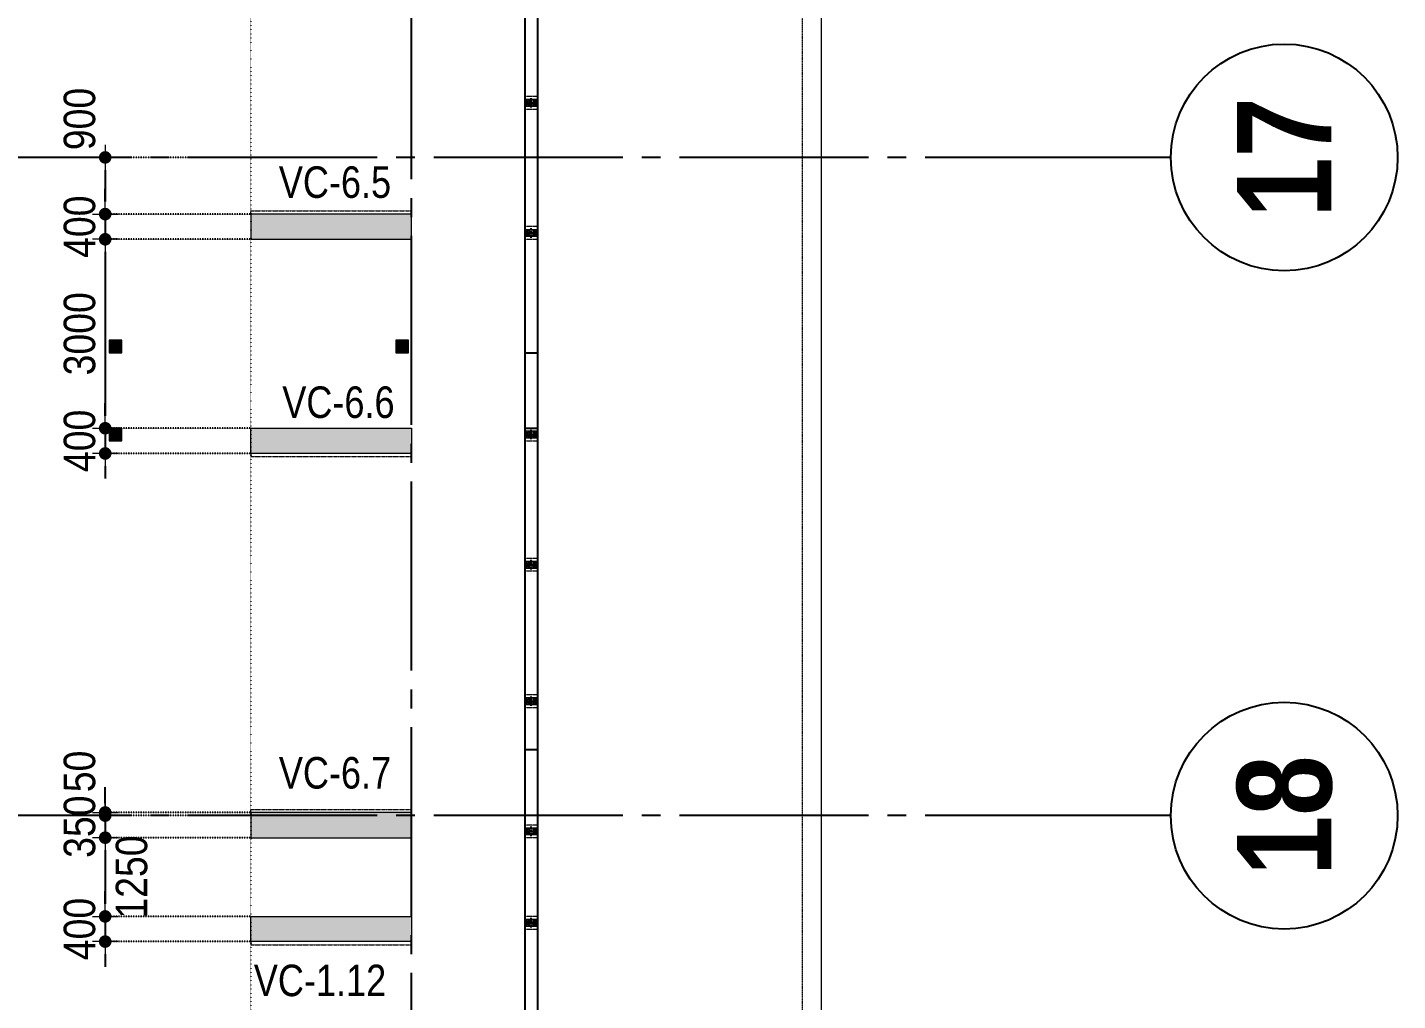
# Model space of a CAD drawing. Header units: millimetres. Extents: x -3973692 to -2843767, y 592734 to 838475.
# Drawn here: x -3455044 to -3433292, y 619295 to 634745 of the extents above; entities that cross this region are included whole.
import ezdxf
from ezdxf.enums import TextEntityAlignment as Align

# ---------------------------------------------------------------- set-up
doc = ezdxf.new("R2010")
doc.units = ezdxf.units.MM
doc.header["$MEASUREMENT"] = 0
doc.header["$PDMODE"] = 3
doc.header["$PDSIZE"] = -20
for name, pattern in [('CHG_XX_Cot_Tang 1$0$CENTER', [20.2, 12.7, -2.5, 2.5, -2.5]), ('CHG_XX_Cot_Tang 1$0$CENTER2', [28.575, 19.05, -3.175, 3.175, -3.175]), ('CHG_XX_Cot_Tang 1$0$HIDDEN', [0.375, 0.25, -0.125]), ('CHG_XX_Cot_Tang 1$0$MB_Luoi truc$0$HTT Hidden 21', [3, 2, -1]), ('CHG_XX_Luoi truc$0$MB_Luoi truc$0$Center101', [13, 10, -1, 1, -1]), ('DIVIDE2', [15.875, 6.35, -3.175, 0, -3.175, 0, -3.175]), ('DOT2', [0.125, 0, -0.125]), ('HIDDEN5', [2.8375, 1.25, -1.5875])]:
    doc.linetypes.add(name, pattern=pattern)
doc.layers.get('0').update_dxf_attribs({"lineweight": 9})
doc.layers.get('Defpoints').update_dxf_attribs({"color": 10, "lineweight": 0})
for name, color, linetype, lineweight in [("'S_General_Dim_1", 1, 'Continuous', 18), ("'S_General_Divide_3 Intermediate", 3, 'DIVIDE2', 40), ("CHG_XX_Cot_Tang 1$0$'S_Steel_Cont_2 Normal", 2, 'Continuous', 25), ("CHG_XX_Cot_Tang 1$0$'S_Steel_Cont_2 Normal_Plate", 150, 'Continuous', 15), ('CHG_XX_Cot_Tang 1$0$Cot thep', 51, 'Continuous', 15), ('CHG_XX_Cot_Tang 1$0$Net thay Tuong', 3, 'Continuous', 20), ('CHG_XX_Cot_Tang 1$0$NS-Pier', 150, 'Continuous', 9), ('CHG_XX_Cot_Tang 1$0$NS-Pier @ 1', 150, 'Continuous', 9), ('CHG_XX_Cot_Tang 1$0$NS-Pier @ 100', 150, 'Continuous', 9), ('CHG_XX_Cot_Tang 1$0$NS-Pier @ 150 VP1', 150, 'Continuous', 9), ('CHG_XX_Cot_Tang 1$0$NS-Pier @ 150 VP2', 150, 'Continuous', 9), ('CHG_XX_Cot_Tang 1$0$NS-Pier @ 150 VP3', 150, 'Continuous', 9), ('CHG_XX_Cot_Tang 1$0$NS-Pier @ 150 VP4', 150, 'Continuous', 9), ('CHG_XX_Cot_Tang 1$0$NS-Pier @ 150 VP5', 150, 'Continuous', 9), ('CHG_XX_Cot_Tang 1$0$NS-Pier @ 150 VP6', 150, 'Continuous', 9), ('CHG_XX_Cot_Tang 1$0$NS-Pier @ 150 VP7', 150, 'Continuous', 9), ('CHG_XX_Cot_Tang 1$0$NS-Pier @ 150 VP8', 150, 'Continuous', 9), ('CHG_XX_Cot_Tang 1$0$NS-Pier @ 150 VP9', 150, 'Continuous', 9), ('CHG_XX_Cot_Tang 1$0$NS-Pier @ 150 VPModel', 150, 'Continuous', 9), ('CHG_XX_Cot_Tang 1$0$NS-Pier @ 200 VP11', 150, 'Continuous', 9), ('CHG_XX_Cot_Tang 1$0$NS-Pier @ 200 VP12', 150, 'Continuous', 9), ('CHG_XX_Cot_Tang 1$0$NS-Pier @ 200 VP13', 150, 'Continuous', 9), ('CHG_XX_Cot_Tang 1$0$NS-Pier @ 200 VP14', 150, 'Continuous', 9), ('CHG_XX_Cot_Tang 1$0$NS-Pier @ 200 VP15', 150, 'Continuous', 9), ('CHG_XX_Cot_Tang 1$0$NS-Pier @ 200 VP16', 150, 'Continuous', 9), ('CHG_XX_Cot_Tang 1$0$NS-Pier @ 200 VP17', 150, 'Continuous', 9), ('CHG_XX_Cot_Tang 1$0$NS-Pier @ 200 VP18', 150, 'Continuous', 9), ('CHG_XX_Cot_Tang 1$0$NS-Pier @ 200 VP19', 150, 'Continuous', 9), ('CHG_XX_Cot_Tang 1$0$NS-Pier @ 200 VP21', 150, 'Continuous', 9), ('CHG_XX_Cot_Tang 1$0$NS-Pier @ 200 VP22', 150, 'Continuous', 9), ('CHG_XX_Cot_Tang 1$0$NS-Pier @ 200 VP23', 150, 'Continuous', 9), ('CHG_XX_Cot_Tang 1$0$NS-Pier @ 200 VP24', 150, 'Continuous', 9), ('CHG_XX_Cot_Tang 1$0$NS-Pier @ 200 VP25', 150, 'Continuous', 9), ('CHG_XX_Cot_Tang 1$0$NS-Pier @ 200 VP26', 150, 'Continuous', 9), ('CHG_XX_Cot_Tang 1$0$NS-Pier @ 200 VP27', 150, 'Continuous', 9), ('CHG_XX_Cot_Tang 1$0$NS-Pier @ 200 VP28', 150, 'Continuous', 9), ('CHG_XX_Cot_Tang 1$0$NS-Pier @ 200 VP30', 150, 'Continuous', 9), ('CHG_XX_Cot_Tang 1$0$NS-Pier @ 200 VP31', 150, 'Continuous', 9), ('CHG_XX_Cot_Tang 1$0$NS-Pier @ 200 VP32', 150, 'Continuous', 9), ('CHG_XX_Cot_Tang 1$0$NS-Pier @ 200 VP33', 150, 'Continuous', 9), ('CHG_XX_Cot_Tang 1$0$NS-Pier @ 200 VP34', 150, 'Continuous', 9), ('CHG_XX_Cot_Tang 1$0$NS-Pier @ 200 VP35', 150, 'Continuous', 9), ('CHG_XX_Cot_Tang 1$0$NS-Pier @ 200 VP36', 150, 'Continuous', 9), ('CHG_XX_Cot_Tang 1$0$NS-Pier @ 200 VP37', 150, 'Continuous', 9), ('CHG_XX_Cot_Tang 1$0$NS-Pier @ 200 VPModel', 150, 'Continuous', 9), ('CHG_XX_Cot_Tang 1$0$NS-Pier @ 350 VP10', 150, 'Continuous', 9), ('CHG_XX_Cot_Tang 1$0$NS-Pier @ 350 VP20', 150, 'Continuous', 9), ('CHG_XX_Cot_Tang 1$0$NS-Pier @ 350 VP29', 150, 'Continuous', 9), ('CHG_XX_Cot_Tang 1$0$NS-Pier @ 350 VPModel', 150, 'Continuous', 9), ('CHG_XX_Cot_Tang 1$0$S_Concrete_Cont_2 Normal', 2, 'Continuous', 13), ('TEXT', 7, 'Continuous', 15)]:
    doc.layers.add(name, color=color, linetype=linetype, lineweight=lineweight)
for name, color, linetype in [("CHG_XX_Cot_Tang 1$0$'S_Concrete_Center_1", 8, 'CHG_XX_Cot_Tang 1$0$CENTER2'), ("CHG_XX_Cot_Tang 1$0$'S_Steel_ Bold", 8, 'Continuous'), ('CHG_XX_Cot_Tang 1$0$Vach VH3', 3, 'Continuous'), ('CHG_XX_Luoi truc$0$Grid', 34, 'Continuous'), ('CHG_XX_Luoi truc$0$Grid Line', 251, 'CHG_XX_Luoi truc$0$MB_Luoi truc$0$Center101'), ('dim', 1, 'Continuous')]:
    doc.layers.add(name, color=color, linetype=linetype)
doc.styles.add('arial', font='arial.ttf', dxfattribs={"width": 0.85})
doc.styles.add('CHG_XX_Luoi truc$0$MB_Luoi truc$0$Grid A-F$0$VNI-HelveCB', font='')
doc.styles.add('TTP-HelCon', font='')
doc.styles.get('CHG_XX_Luoi truc$0$MB_Luoi truc$0$Grid A-F$0$VNI-HelveCB').set_extended_font_data('VNI-Helve-Condense', bold=True)
doc.styles.get('TTP-HelCon').set_extended_font_data('VNI-Helve-Condense')
doc.dimstyles.new('200', dxfattribs={"dimscale": 200, "dimtxt": 2.5, "dimasz": 1, "dimexe": 0, "dimexo": 0, "dimgap": 0.75, "dimtad": 1, "dimdec": 0, "dimrnd": 10, "dimzin": 9, "dimdsep": 46, "dimtxsty": 'arial', "dimblk1": 'DIMDOT', "dimblk2": 'DIMDOT', "dimsah": 1, "dimcen": 2, "dimdle": 3, "dimclre": 8, "dimclrt": 2, "dimadec": 0, "dimazin": 0, "dimtfac": 1, "dimtdec": 0, "dimtix": 1, "dimtmove": 2, "dimatfit": 3, "dimldrblk": 'DIMPIJL', "dimfxl": 1, "dimtvp": 1.8, "dimtolj": 1, "dimtzin": 0, "dimarcsym": 0})

# ---------------------------------------------------------------- blocks, each defined once
blk = doc.blocks.new('*U3260')
at = {"layer": 'CHG_XX_Cot_Tang 1$0$NS-Pier @ 1'}
h = blk.add_hatch(color=256, dxfattribs=at)
h.dxf.hatch_style = 1
h.paths.add_polyline_path([(400, 0), (0, 0), (0, -2550), (400, -2550)])
at = {"layer": 'CHG_XX_Cot_Tang 1$0$NS-Pier @ 100'}
h = blk.add_hatch(color=256, dxfattribs=at)
h.dxf.hatch_style = 1
h.paths.add_polyline_path([(400, 0), (0, 0), (0, -2550), (400, -2550)])
at = {"layer": 'CHG_XX_Cot_Tang 1$0$NS-Pier @ 150 VP1'}
h = blk.add_hatch(color=256, dxfattribs=at)
h.dxf.hatch_style = 1
h.paths.add_polyline_path([(400, 0), (0, 0), (0, -2550), (400, -2550)])
at = {"layer": 'CHG_XX_Cot_Tang 1$0$NS-Pier @ 150 VP2'}
h = blk.add_hatch(color=256, dxfattribs=at)
h.dxf.hatch_style = 1
h.paths.add_polyline_path([(400, 0), (0, 0), (0, -2550), (400, -2550)])
at = {"layer": 'CHG_XX_Cot_Tang 1$0$NS-Pier @ 150 VP3'}
h = blk.add_hatch(color=256, dxfattribs=at)
h.dxf.hatch_style = 1
h.paths.add_polyline_path([(400, 0), (0, 0), (0, -2550), (400, -2550)])
at = {"layer": 'CHG_XX_Cot_Tang 1$0$NS-Pier @ 150 VP4'}
h = blk.add_hatch(color=256, dxfattribs=at)
h.dxf.hatch_style = 1
h.paths.add_polyline_path([(400, 0), (0, 0), (0, -2550), (400, -2550)])
at = {"layer": 'CHG_XX_Cot_Tang 1$0$NS-Pier @ 150 VP5'}
h = blk.add_hatch(color=256, dxfattribs=at)
h.dxf.hatch_style = 1
h.paths.add_polyline_path([(400, 0), (0, 0), (0, -2550), (400, -2550)])
at = {"layer": 'CHG_XX_Cot_Tang 1$0$NS-Pier @ 150 VP6'}
h = blk.add_hatch(color=256, dxfattribs=at)
h.dxf.hatch_style = 1
h.paths.add_polyline_path([(400, 0), (0, 0), (0, -2550), (400, -2550)])
at = {"layer": 'CHG_XX_Cot_Tang 1$0$NS-Pier @ 150 VP7'}
h = blk.add_hatch(color=256, dxfattribs=at)
h.dxf.hatch_style = 1
h.paths.add_polyline_path([(400, 0), (0, 0), (0, -2550), (400, -2550)])
at = {"layer": 'CHG_XX_Cot_Tang 1$0$NS-Pier @ 150 VP8'}
h = blk.add_hatch(color=256, dxfattribs=at)
h.dxf.hatch_style = 1
h.paths.add_polyline_path([(400, 0), (0, 0), (0, -2550), (400, -2550)])
at = {"layer": 'CHG_XX_Cot_Tang 1$0$NS-Pier @ 150 VP9'}
h = blk.add_hatch(color=256, dxfattribs=at)
h.dxf.hatch_style = 1
h.paths.add_polyline_path([(400, 0), (0, 0), (0, -2550), (400, -2550)])
at = {"layer": 'CHG_XX_Cot_Tang 1$0$NS-Pier @ 150 VPModel'}
h = blk.add_hatch(color=256, dxfattribs=at)
h.dxf.hatch_style = 1
h.paths.add_polyline_path([(400, 0), (0, 0), (0, -2550), (400, -2550)])
at = {"layer": 'CHG_XX_Cot_Tang 1$0$NS-Pier @ 200 VP11'}
h = blk.add_hatch(color=256, dxfattribs=at)
h.dxf.hatch_style = 1
h.paths.add_polyline_path([(400, 0), (0, 0), (0, -2550), (400, -2550)])
at = {"layer": 'CHG_XX_Cot_Tang 1$0$NS-Pier @ 200 VP12'}
h = blk.add_hatch(color=256, dxfattribs=at)
h.dxf.hatch_style = 1
h.paths.add_polyline_path([(400, 0), (0, 0), (0, -2550), (400, -2550)])
at = {"layer": 'CHG_XX_Cot_Tang 1$0$NS-Pier @ 200 VP13'}
h = blk.add_hatch(color=256, dxfattribs=at)
h.dxf.hatch_style = 1
h.paths.add_polyline_path([(400, 0), (0, 0), (0, -2550), (400, -2550)])
at = {"layer": 'CHG_XX_Cot_Tang 1$0$NS-Pier @ 200 VP14'}
h = blk.add_hatch(color=256, dxfattribs=at)
h.dxf.hatch_style = 1
h.paths.add_polyline_path([(400, 0), (0, 0), (0, -2550), (400, -2550)])
at = {"layer": 'CHG_XX_Cot_Tang 1$0$NS-Pier @ 200 VP15'}
h = blk.add_hatch(color=256, dxfattribs=at)
h.dxf.hatch_style = 1
h.paths.add_polyline_path([(400, 0), (0, 0), (0, -2550), (400, -2550)])
at = {"layer": 'CHG_XX_Cot_Tang 1$0$NS-Pier @ 200 VP16'}
h = blk.add_hatch(color=256, dxfattribs=at)
h.dxf.hatch_style = 1
h.paths.add_polyline_path([(400, 0), (0, 0), (0, -2550), (400, -2550)])
at = {"layer": 'CHG_XX_Cot_Tang 1$0$NS-Pier @ 200 VP17'}
h = blk.add_hatch(color=256, dxfattribs=at)
h.dxf.hatch_style = 1
h.paths.add_polyline_path([(400, 0), (0, 0), (0, -2550), (400, -2550)])
at = {"layer": 'CHG_XX_Cot_Tang 1$0$NS-Pier @ 200 VP18'}
h = blk.add_hatch(color=256, dxfattribs=at)
h.dxf.hatch_style = 1
h.paths.add_polyline_path([(400, 0), (0, 0), (0, -2550), (400, -2550)])
at = {"layer": 'CHG_XX_Cot_Tang 1$0$NS-Pier @ 200 VP19'}
h = blk.add_hatch(color=256, dxfattribs=at)
h.dxf.hatch_style = 1
h.paths.add_polyline_path([(400, 0), (0, 0), (0, -2550), (400, -2550)])
at = {"layer": 'CHG_XX_Cot_Tang 1$0$NS-Pier @ 200 VP21'}
h = blk.add_hatch(color=256, dxfattribs=at)
h.dxf.hatch_style = 1
h.paths.add_polyline_path([(400, 0), (0, 0), (0, -2550), (400, -2550)])
at = {"layer": 'CHG_XX_Cot_Tang 1$0$NS-Pier @ 200 VP22'}
h = blk.add_hatch(color=256, dxfattribs=at)
h.dxf.hatch_style = 1
h.paths.add_polyline_path([(400, 0), (0, 0), (0, -2550), (400, -2550)])
at = {"layer": 'CHG_XX_Cot_Tang 1$0$NS-Pier @ 200 VP23'}
h = blk.add_hatch(color=256, dxfattribs=at)
h.dxf.hatch_style = 1
h.paths.add_polyline_path([(400, 0), (0, 0), (0, -2550), (400, -2550)])
at = {"layer": 'CHG_XX_Cot_Tang 1$0$NS-Pier @ 200 VP24'}
h = blk.add_hatch(color=256, dxfattribs=at)
h.dxf.hatch_style = 1
h.paths.add_polyline_path([(400, 0), (0, 0), (0, -2550), (400, -2550)])
at = {"layer": 'CHG_XX_Cot_Tang 1$0$NS-Pier @ 200 VP25'}
h = blk.add_hatch(color=256, dxfattribs=at)
h.dxf.hatch_style = 1
h.paths.add_polyline_path([(400, 0), (0, 0), (0, -2550), (400, -2550)])
at = {"layer": 'CHG_XX_Cot_Tang 1$0$NS-Pier @ 200 VP26'}
h = blk.add_hatch(color=256, dxfattribs=at)
h.dxf.hatch_style = 1
h.paths.add_polyline_path([(400, 0), (0, 0), (0, -2550), (400, -2550)])
at = {"layer": 'CHG_XX_Cot_Tang 1$0$NS-Pier @ 200 VP27'}
h = blk.add_hatch(color=256, dxfattribs=at)
h.dxf.hatch_style = 1
h.paths.add_polyline_path([(400, 0), (0, 0), (0, -2550), (400, -2550)])
at = {"layer": 'CHG_XX_Cot_Tang 1$0$NS-Pier @ 200 VP28'}
h = blk.add_hatch(color=256, dxfattribs=at)
h.dxf.hatch_style = 1
h.paths.add_polyline_path([(400, 0), (0, 0), (0, -2550), (400, -2550)])
at = {"layer": 'CHG_XX_Cot_Tang 1$0$NS-Pier @ 200 VP30'}
h = blk.add_hatch(color=256, dxfattribs=at)
h.dxf.hatch_style = 1
h.paths.add_polyline_path([(400, 0), (0, 0), (0, -2550), (400, -2550)])
at = {"layer": 'CHG_XX_Cot_Tang 1$0$NS-Pier @ 200 VP31'}
h = blk.add_hatch(color=256, dxfattribs=at)
h.dxf.hatch_style = 1
h.paths.add_polyline_path([(400, 0), (0, 0), (0, -2550), (400, -2550)])
at = {"layer": 'CHG_XX_Cot_Tang 1$0$NS-Pier @ 200 VP32'}
h = blk.add_hatch(color=256, dxfattribs=at)
h.dxf.hatch_style = 1
h.paths.add_polyline_path([(400, 0), (0, 0), (0, -2550), (400, -2550)])
at = {"layer": 'CHG_XX_Cot_Tang 1$0$NS-Pier @ 200 VP33'}
h = blk.add_hatch(color=256, dxfattribs=at)
h.dxf.hatch_style = 1
h.paths.add_polyline_path([(400, 0), (0, 0), (0, -2550), (400, -2550)])
at = {"layer": 'CHG_XX_Cot_Tang 1$0$NS-Pier @ 200 VP34'}
h = blk.add_hatch(color=256, dxfattribs=at)
h.dxf.hatch_style = 1
h.paths.add_polyline_path([(400, 0), (0, 0), (0, -2550), (400, -2550)])
at = {"layer": 'CHG_XX_Cot_Tang 1$0$NS-Pier @ 200 VP35'}
h = blk.add_hatch(color=256, dxfattribs=at)
h.dxf.hatch_style = 1
h.paths.add_polyline_path([(400, 0), (0, 0), (0, -2550), (400, -2550)])
at = {"layer": 'CHG_XX_Cot_Tang 1$0$NS-Pier @ 200 VP36'}
h = blk.add_hatch(color=256, dxfattribs=at)
h.dxf.hatch_style = 1
h.paths.add_polyline_path([(400, 0), (0, 0), (0, -2550), (400, -2550)])
at = {"layer": 'CHG_XX_Cot_Tang 1$0$NS-Pier @ 200 VP37'}
h = blk.add_hatch(color=256, dxfattribs=at)
h.dxf.hatch_style = 1
h.paths.add_polyline_path([(400, 0), (0, 0), (0, -2550), (400, -2550)])
at = {"layer": 'CHG_XX_Cot_Tang 1$0$NS-Pier @ 200 VPModel'}
h = blk.add_hatch(color=256, dxfattribs=at)
h.dxf.hatch_style = 1
h.paths.add_polyline_path([(400, 0), (0, 0), (0, -2550), (400, -2550)])
at = {"layer": 'CHG_XX_Cot_Tang 1$0$NS-Pier @ 350 VP10'}
h = blk.add_hatch(color=256, dxfattribs=at)
h.dxf.hatch_style = 1
h.paths.add_polyline_path([(400, 0), (0, 0), (0, -2550), (400, -2550)])
at = {"layer": 'CHG_XX_Cot_Tang 1$0$NS-Pier @ 350 VP20'}
h = blk.add_hatch(color=256, dxfattribs=at)
h.dxf.hatch_style = 1
h.paths.add_polyline_path([(400, 0), (0, 0), (0, -2550), (400, -2550)])
at = {"layer": 'CHG_XX_Cot_Tang 1$0$NS-Pier @ 350 VP29'}
h = blk.add_hatch(color=256, dxfattribs=at)
h.dxf.hatch_style = 1
h.paths.add_polyline_path([(400, 0), (0, 0), (0, -2550), (400, -2550)])
at = {"layer": 'CHG_XX_Cot_Tang 1$0$NS-Pier @ 350 VPModel'}
h = blk.add_hatch(color=256, dxfattribs=at)
h.dxf.hatch_style = 1
h.paths.add_polyline_path([(400, 0), (0, 0), (0, -2550), (400, -2550)])
blk = doc.blocks.new('CHG_XX_Cot_Tang 1$0$Block A_C450x2250')
at = {"layer": 'CHG_XX_Cot_Tang 1$0$NS-Pier', "color": 9, "linetype": 'CHG_XX_Cot_Tang 1$0$MB_Luoi truc$0$HTT Hidden 21'}
blk.add_lwpolyline([(0, 0), (-50, 0), (-50, -2550), (0, -2550)], dxfattribs=at)
at = {"layer": 'CHG_XX_Cot_Tang 1$0$NS-Pier'}
blk.add_lwpolyline([(400, -2550), (0, -2550), (0, 0), (400, 0)], close=True, dxfattribs=at)
blk.add_blockref('*U3260', (0, 0), dxfattribs=at)
blk = doc.blocks.new('*U2973')
at = {"layer": "CHG_XX_Cot_Tang 1$0$'S_Steel_ Bold", "linetype": 'CHG_XX_Cot_Tang 1$0$CENTER', "ltscale": 0.05}
for p, q in [((-13, 0), (13, 0)), ((0, 13), (0, -13))]:
    blk.add_line(p, q, dxfattribs=at)
at = {"layer": "CHG_XX_Cot_Tang 1$0$'S_Steel_ Bold", "color": 1}
blk.add_circle((0, 0), 7, dxfattribs=at)
blk = doc.blocks.new('CHG_XX_Cot_Tang 1$0$A$C42BB3C5E')
at = {"color": 8, "linetype": 'CHG_XX_Cot_Tang 1$0$MB_Luoi truc$0$HTT Hidden 21'}
blk.add_lwpolyline([(-75, -113), (125, -113), (125, 87), (-75, 87)], close=True, dxfattribs=at)
at = {"layer": "CHG_XX_Cot_Tang 1$0$'S_Concrete_Center_1"}
for p, q in [((25, 63), (25, -88)), ((125, -13), (-83, -13))]:
    blk.add_line(p, q, dxfattribs=at)
at = {"layer": "CHG_XX_Cot_Tang 1$0$'S_Steel_Cont_2 Normal"}
blk.add_lwpolyline([(-37, -15, 0.414214), (-43, -21), (-43, -50), (-50, -50), (-50, 25), (-43, 25), (-43, -4, 0.414214), (-37, -10), (87, -10, 0.414214), (93, -4), (93, 25), (100, 25), (100, -50), (93, -50), (93, -21, 0.414214), (87, -15)], format="xyb", close=True, dxfattribs=at)
at = {"layer": "CHG_XX_Cot_Tang 1$0$'S_Steel_Cont_2 Normal_Plate"}
blk.add_lwpolyline([(115, 45), (115, -70), (-65, -70), (-65, 45)], close=True, dxfattribs=at)
at = {"layer": "CHG_XX_Cot_Tang 1$0$'S_Steel_ Bold"}
for p in [(-10, 20), (60, 20)]:
    blk.add_blockref('*U2973', p, dxfattribs=at)
at = {"layer": "CHG_XX_Cot_Tang 1$0$'S_Steel_ Bold", "xscale": -1, "rotation": 180}
for p in [(-10, -45), (60, -45)]:
    blk.add_blockref('*U2973', p, dxfattribs=at)
blk = doc.blocks.new('CHG_XX_Cot_Tang 1$0$net pergola')
at = {"layer": 'CHG_XX_Cot_Tang 1$0$Net thay Tuong', "rotation": 180}
for p in [(67057, -27946), (67057, -30012), (67057, -33212), (67057, -35279), (67057, -37446), (67057, -39512), (67057, -40963)]:
    blk.add_blockref('CHG_XX_Cot_Tang 1$0$A$C42BB3C5E', p, dxfattribs=at)
blk = doc.blocks.new('*U2841')
at = {"layer": 'CHG_XX_Luoi truc$0$Grid Line'}
blk.add_line((0, 0), (0, 608), dxfattribs=at)
at = {"layer": 'CHG_XX_Luoi truc$0$Grid', "lineweight": -2, "style": 'CHG_XX_Luoi truc$0$MB_Luoi truc$0$Grid A-F$0$VNI-HelveCB'}
for tag, p in [('GRIDSUB', (0, 617)), ('GRID', (0, -9))]:
    blk.add_attdef(tag, text='', height=5, dxfattribs=at).set_placement(p, align=Align.MIDDLE)
blk = doc.blocks.new('*U2843')
at = {"layer": 'CHG_XX_Luoi truc$0$Grid', "lineweight": -2}
blk.add_line((0, -3), (0, 0), dxfattribs=at)
blk.add_circle((0, -9), 6, dxfattribs=at)
at = {"layer": 'CHG_XX_Luoi truc$0$Grid Line'}
blk.add_line((0, 0), (0, 438), dxfattribs=at)
at = {"layer": 'CHG_XX_Luoi truc$0$Grid', "lineweight": -2, "style": 'CHG_XX_Luoi truc$0$MB_Luoi truc$0$Grid A-F$0$VNI-HelveCB'}
for tag, p in [('GRIDSUB', (0, 447)), ('GRID', (0, -9))]:
    blk.add_attdef(tag, text='', height=5, dxfattribs=at).set_placement(p, align=Align.MIDDLE)
blk = doc.blocks.new('CHG_XX_Luoi truc')
at = {"layer": 'CHG_XX_Luoi truc$0$Grid', "xscale": 300, "yscale": 300, "zscale": 300}
blk.add_blockref('*U2841', (99550, -12747), dxfattribs=at)
at = {"layer": 'CHG_XX_Luoi truc$0$Grid'}
ref = blk.add_blockref('*U2843', (110703, 22700), dxfattribs=dict(at, xscale=300.0000000000013, yscale=300.0000000000013, zscale=300.0000000000013, rotation=90))
ref.add_attrib('GRID', '17', dxfattribs={"lineweight": -2, "height": 1500, "rotation": 90, "style": 'CHG_XX_Luoi truc$0$MB_Luoi truc$0$Grid A-F$0$VNI-HelveCB'}).set_placement((113403, 22700), align=Align.MIDDLE)
ref = blk.add_blockref('*U2843', (110703, 12250), dxfattribs=dict(at, xscale=300.0000000000013, yscale=300.0000000000013, zscale=300.0000000000013, rotation=90))
ref.add_attrib('GRID', '18', dxfattribs={"lineweight": -2, "height": 1500, "rotation": 90, "style": 'CHG_XX_Luoi truc$0$MB_Luoi truc$0$Grid A-F$0$VNI-HelveCB'}).set_placement((113403, 12250), align=Align.MIDDLE)
blk = doc.blocks.new('CHG_XX_Cot_Tang 1$0$cot thong gio')
at = {"layer": 'CHG_XX_Cot_Tang 1$0$S_Concrete_Cont_2 Normal', "color": 3, "ltscale": 0.8}
blk.add_lwpolyline([(-100, -70), (100, -70), (100, 130), (-100, 130)], close=True, dxfattribs=at)
blk.add_solid([(-100, 130), (-100, -70), (100, 130), (100, -70)], dxfattribs=at)
blk = doc.blocks.new('CHG_XX_Cot_Tang 1')
at = {"layer": 'CHG_XX_Cot_Tang 1$0$NS-Pier', "linetype": 'Continuous', "ltscale": 5}
blk.add_lwpolyline([(-300, 85450), (-10900, 85450), (-10900, 163400), (99639.2, 163400), (106050, 158254.3), (106050, -6022), (103575.5, -9000), (32350, -9000), (32350, 84050), (-300, 84050)], close=True, dxfattribs=at)
at = {"layer": 'CHG_XX_Cot_Tang 1$0$NS-Pier', "linetype": 'CHG_XX_Cot_Tang 1$0$HIDDEN', "ltscale": 5}
blk.add_lwpolyline([(32650, 84350), (0, 84350), (0, 85750), (-10600, 85750), (-10600, 163100), (99533.7, 163100), (105750, 158110.4), (105750, -5913.6), (103434.7, -8700), (32650, -8700), (32650, 84350), (32650, -8700), (103404.7, -8700)], dxfattribs=at)
at = {"layer": 'CHG_XX_Cot_Tang 1$0$Vach VH3'}
for p, q in [((101550, 50315.8), (101550, -2000)), ((101350, 50233.2), (101350, -1800)), ((101350, 19600), (101550, 19600)), ((101350, 18400), (101550, 18400)), ((101350, 13300), (101550, 13300))]:
    blk.add_line(p, q, dxfattribs=at)
at = {"layer": 'CHG_XX_Cot_Tang 1$0$Cot thep'}
blk.add_blockref('CHG_XX_Cot_Tang 1$0$net pergola', (34418.2, 51500), dxfattribs=at)
at = {"layer": 'CHG_XX_Cot_Tang 1$0$NS-Pier'}
blk.add_blockref('CHG_XX_Luoi truc', (0, 0), dxfattribs=at)
at = {"layer": 'CHG_XX_Cot_Tang 1$0$NS-Pier', "xscale": -1, "rotation": 90}
for p in [(97000, 21800), (97000, 12300)]:
    blk.add_blockref('CHG_XX_Cot_Tang 1$0$Block A_C450x2250', p, dxfattribs=at)
at = {"layer": 'CHG_XX_Cot_Tang 1$0$NS-Pier', "rotation": 90.00000000000001}
for p in [(97000, 18000), (97000, 10250)]:
    blk.add_blockref('CHG_XX_Cot_Tang 1$0$Block A_C450x2250', p, dxfattribs=at)
at = {"layer": 'CHG_XX_Cot_Tang 1$0$S_Concrete_Cont_2 Normal'}
for p in [(94850, 19669.6), (99400, 19670), (94850, 18270)]:
    blk.add_blockref('CHG_XX_Cot_Tang 1$0$cot thong gio', p, dxfattribs=at)
blk = doc.blocks.new('DIMDOT')
for p, q in [((1, 0), (-1, 0)), ((0, -1), (0, 1))]:
    blk.add_line(p, q)
at = {"const_width": 0.5}
blk.add_lwpolyline([(-0.25, 0, 1), (0.25, 0, 1)], format="xyb", close=True, dxfattribs=at)
blk = doc.blocks.new('*D270')
at = {"layer": "'S_General_Dim_1", "color": 8, "linetype": 'HIDDEN5', "lineweight": -2, "transparency": 16777216}
for p, q in [((-3451495, 632681), (-3453809, 632681)), ((-3451495, 631781), (-3453809, 631781))]:
    blk.add_line(p, q, dxfattribs=at)
at = {"layer": "'S_General_Dim_1", "color": 0, "lineweight": -2, "transparency": 16777216}
blk.add_line((-3453809, 632481), (-3453809, 631981), dxfattribs=at)
at = {"layer": 'Defpoints', "color": 0, "transparency": 16777216}
for p in [(-3451495, 632681), (-3453809, 631781), (-3451495, 631781)]:
    blk.add_point(p, dxfattribs=at)
at = {"layer": "'S_General_Dim_1", "color": 0, "lineweight": -2, "transparency": 16777216, "xscale": 200, "yscale": 200, "zscale": 200}
for p, rotation in [((-3453809, 632681), 90), ((-3453809, 631781), 270)]:
    blk.add_blockref('DIMDOT', p, dxfattribs=dict(at, rotation=rotation))
at = {"layer": "'S_General_Dim_1", "color": 2, "transparency": 16777216, "insert": (-3454214, 633291), "char_height": 500, "attachment_point": 5, "rotation": 90, "style": 'arial'}
blk.add_mtext('\\A1;900', dxfattribs=at)
blk = doc.blocks.new('DIMPIJL')
at = {"linetype": 'ByBlock'}
blk.add_solid([(-2.5, 0.42), (-2.5, -0.42), (0, 0)], dxfattribs=at)
blk = doc.blocks.new('*D271')
at = {"layer": "'S_General_Dim_1", "color": 0, "lineweight": -2, "transparency": 16777216}
for p, q in [((-3453809, 631981), (-3453809, 632181)), ((-3453809, 631781), (-3453809, 631381)), ((-3453809, 631181), (-3453809, 630981))]:
    blk.add_line(p, q, dxfattribs=at)
at = {"layer": "'S_General_Dim_1", "color": 8, "linetype": 'HIDDEN5', "lineweight": -2, "transparency": 16777216}
for p, q in [((-3451495, 631781), (-3453809, 631781)), ((-3451495, 631381), (-3453809, 631381))]:
    blk.add_line(p, q, dxfattribs=at)
at = {"layer": 'Defpoints', "color": 0, "transparency": 16777216}
for p in [(-3451495, 631781), (-3453809, 631381), (-3451495, 631381)]:
    blk.add_point(p, dxfattribs=at)
at = {"layer": "'S_General_Dim_1", "color": 0, "lineweight": -2, "transparency": 16777216, "xscale": 200, "yscale": 200, "zscale": 200}
for p, rotation in [((-3453809, 631781), 270), ((-3453809, 631381), 90)]:
    blk.add_blockref('DIMDOT', p, dxfattribs=dict(at, rotation=rotation))
at = {"layer": "'S_General_Dim_1", "color": 2, "transparency": 16777216, "insert": (-3454214, 631581), "char_height": 500, "attachment_point": 5, "rotation": 90, "style": 'arial'}
blk.add_mtext('\\A1;400', dxfattribs=at)
blk = doc.blocks.new('*D272')
at = {"layer": "'S_General_Dim_1", "color": 8, "linetype": 'HIDDEN5', "lineweight": -2, "transparency": 16777216}
for p, q in [((-3451495, 631381), (-3453809, 631381)), ((-3451495, 628381), (-3453809, 628381))]:
    blk.add_line(p, q, dxfattribs=at)
at = {"layer": "'S_General_Dim_1", "color": 0, "lineweight": -2, "transparency": 16777216}
blk.add_line((-3453809, 631181), (-3453809, 628581), dxfattribs=at)
at = {"layer": 'Defpoints', "color": 0, "transparency": 16777216}
for p in [(-3451495, 631381), (-3453809, 628381), (-3451495, 628381)]:
    blk.add_point(p, dxfattribs=at)
at = {"layer": "'S_General_Dim_1", "color": 0, "lineweight": -2, "transparency": 16777216, "xscale": 200, "yscale": 200, "zscale": 200}
for p, rotation in [((-3453809, 631381), 90), ((-3453809, 628381), 270)]:
    blk.add_blockref('DIMDOT', p, dxfattribs=dict(at, rotation=rotation))
at = {"layer": "'S_General_Dim_1", "color": 2, "transparency": 16777216, "insert": (-3454214, 629881), "char_height": 500, "attachment_point": 5, "rotation": 90, "style": 'arial'}
blk.add_mtext('\\A1;3000', dxfattribs=at)
blk = doc.blocks.new('*D273')
at = {"layer": "'S_General_Dim_1", "color": 0, "lineweight": -2, "transparency": 16777216}
for p, q in [((-3453809, 628581), (-3453809, 628781)), ((-3453809, 628381), (-3453809, 627981)), ((-3453809, 627781), (-3453809, 627581))]:
    blk.add_line(p, q, dxfattribs=at)
at = {"layer": "'S_General_Dim_1", "color": 8, "linetype": 'HIDDEN5', "lineweight": -2, "transparency": 16777216}
for p, q in [((-3451495, 628381), (-3453809, 628381)), ((-3451495, 627981), (-3453809, 627981))]:
    blk.add_line(p, q, dxfattribs=at)
at = {"layer": 'Defpoints', "color": 0, "transparency": 16777216}
for p in [(-3451495, 628381), (-3453809, 627981), (-3451495, 627981)]:
    blk.add_point(p, dxfattribs=at)
at = {"layer": "'S_General_Dim_1", "color": 0, "lineweight": -2, "transparency": 16777216, "xscale": 200, "yscale": 200, "zscale": 200}
for p, rotation in [((-3453809, 628381), 270), ((-3453809, 627981), 90)]:
    blk.add_blockref('DIMDOT', p, dxfattribs=dict(at, rotation=rotation))
at = {"layer": "'S_General_Dim_1", "color": 2, "transparency": 16777216, "insert": (-3454214, 628181), "char_height": 500, "attachment_point": 5, "rotation": 90, "style": 'arial'}
blk.add_mtext('\\A1;400', dxfattribs=at)
blk = doc.blocks.new('*D274')
at = {"layer": "'S_General_Dim_1", "color": 0, "lineweight": -2, "transparency": 16777216}
for p, q in [((-3453809, 622481), (-3453809, 622681)), ((-3453809, 622281), (-3453809, 622231)), ((-3453809, 622031), (-3453809, 621831))]:
    blk.add_line(p, q, dxfattribs=at)
at = {"layer": "'S_General_Dim_1", "color": 8, "linetype": 'HIDDEN5', "lineweight": -2, "transparency": 16777216}
for p, q in [((-3451495, 622281), (-3453809, 622281)), ((-3451495, 622231), (-3453809, 622231))]:
    blk.add_line(p, q, dxfattribs=at)
at = {"layer": 'Defpoints', "color": 0, "transparency": 16777216}
for p in [(-3453809, 622231), (-3451495, 622281), (-3451495, 622231)]:
    blk.add_point(p, dxfattribs=at)
at = {"layer": "'S_General_Dim_1", "color": 0, "lineweight": -2, "transparency": 16777216, "xscale": 200, "yscale": 200, "zscale": 200}
for p, rotation in [((-3453809, 622281), 270), ((-3453809, 622231), 90)]:
    blk.add_blockref('DIMDOT', p, dxfattribs=dict(at, rotation=rotation))
at = {"layer": "'S_General_Dim_1", "color": 2, "transparency": 16777216, "insert": (-3454214, 622933), "char_height": 500, "attachment_point": 5, "rotation": 90, "style": 'arial'}
blk.add_mtext('\\A1;50', dxfattribs=at)
blk = doc.blocks.new('*D275')
at = {"layer": "'S_General_Dim_1", "color": 0, "lineweight": -2, "transparency": 16777216}
for p, q in [((-3453809, 622431), (-3453809, 622631)), ((-3453809, 622231), (-3453809, 621881)), ((-3453809, 621681), (-3453809, 621481))]:
    blk.add_line(p, q, dxfattribs=at)
at = {"layer": "'S_General_Dim_1", "color": 8, "linetype": 'HIDDEN5', "lineweight": -2, "transparency": 16777216}
for p, q in [((-3451495, 622231), (-3453809, 622231)), ((-3451495, 621881), (-3453809, 621881))]:
    blk.add_line(p, q, dxfattribs=at)
at = {"layer": 'Defpoints', "color": 0, "transparency": 16777216}
for p in [(-3451495, 622231), (-3453809, 621881), (-3451495, 621881)]:
    blk.add_point(p, dxfattribs=at)
at = {"layer": "'S_General_Dim_1", "color": 0, "lineweight": -2, "transparency": 16777216, "xscale": 200, "yscale": 200, "zscale": 200}
for p, rotation in [((-3453809, 622231), 270), ((-3453809, 621881), 90)]:
    blk.add_blockref('DIMDOT', p, dxfattribs=dict(at, rotation=rotation))
at = {"layer": "'S_General_Dim_1", "color": 2, "transparency": 16777216, "insert": (-3454214, 622056), "char_height": 500, "attachment_point": 5, "rotation": 90, "style": 'arial'}
blk.add_mtext('\\A1;350', dxfattribs=at)
blk = doc.blocks.new('*D276')
at = {"layer": "'S_General_Dim_1", "color": 8, "linetype": 'HIDDEN5', "lineweight": -2, "transparency": 16777216}
for p, q in [((-3451495, 621881), (-3453809, 621881)), ((-3451495, 620631), (-3453809, 620631))]:
    blk.add_line(p, q, dxfattribs=at)
at = {"layer": "'S_General_Dim_1", "color": 0, "lineweight": -2, "transparency": 16777216}
blk.add_line((-3453809, 621681), (-3453809, 620831), dxfattribs=at)
at = {"layer": 'Defpoints', "color": 0, "transparency": 16777216}
for p in [(-3451495, 621881), (-3453809, 620631), (-3451495, 620631)]:
    blk.add_point(p, dxfattribs=at)
at = {"layer": "'S_General_Dim_1", "color": 0, "lineweight": -2, "transparency": 16777216, "xscale": 200, "yscale": 200, "zscale": 200}
for p, rotation in [((-3453809, 621881), 90), ((-3453809, 620631), 270)]:
    blk.add_blockref('DIMDOT', p, dxfattribs=dict(at, rotation=rotation))
at = {"layer": "'S_General_Dim_1", "color": 2, "transparency": 16777216, "insert": (-3453388, 621256), "char_height": 500, "attachment_point": 5, "rotation": 90, "style": 'arial'}
blk.add_mtext('\\A1;1250', dxfattribs=at)
blk = doc.blocks.new('*D277')
at = {"layer": "'S_General_Dim_1", "color": 0, "lineweight": -2, "transparency": 16777216}
for p, q in [((-3453809, 620831), (-3453809, 621031)), ((-3453809, 620631), (-3453809, 620231)), ((-3453809, 620031), (-3453809, 619831))]:
    blk.add_line(p, q, dxfattribs=at)
at = {"layer": "'S_General_Dim_1", "color": 8, "linetype": 'HIDDEN5', "lineweight": -2, "transparency": 16777216}
for p, q in [((-3451495, 620631), (-3453809, 620631)), ((-3451495, 620231), (-3453809, 620231))]:
    blk.add_line(p, q, dxfattribs=at)
at = {"layer": 'Defpoints', "color": 0, "transparency": 16777216}
for p in [(-3451495, 620631), (-3453809, 620231), (-3451495, 620231)]:
    blk.add_point(p, dxfattribs=at)
at = {"layer": "'S_General_Dim_1", "color": 0, "lineweight": -2, "transparency": 16777216, "xscale": 200, "yscale": 200, "zscale": 200}
for p, rotation in [((-3453809, 620631), 270), ((-3453809, 620231), 90)]:
    blk.add_blockref('DIMDOT', p, dxfattribs=dict(at, rotation=rotation))
at = {"layer": "'S_General_Dim_1", "color": 2, "transparency": 16777216, "insert": (-3454214, 620431), "char_height": 500, "attachment_point": 5, "rotation": 90, "style": 'arial'}
blk.add_mtext('\\A1;400', dxfattribs=at)
blk = doc.blocks.new('c')
at = {"layer": 'TEXT', "color": 3, "style": 'TTP-HelCon'}
for s, p in [('VC-6.5', (-2107, 22058)), ('VC-6.6', (-2052, 18564)), ('VC-6.7', (-2107, 12680)), ('VC-1.12', (-2504, 9384))]:
    blk.add_text(s, height=500, dxfattribs=at).set_placement(p)

msp = doc.modelspace()

# ---------------------------------------------------------------- linework, layer by layer
at = {"layer": 'dim', "linetype": 'DOT2', "ltscale": 10}
msp.add_line((-3451495.2, 637481), (-3451495.2, 615231), dxfattribs=at)

# ---------------------------------------------------------------- block references
at = {"layer": "'S_General_Divide_3 Intermediate"}
msp.add_blockref('CHG_XX_Cot_Tang 1', (-3548495.2, 609981), dxfattribs=at)
at = {"layer": 'TEXT'}
msp.add_blockref('c', (-3448945.2, 609981), dxfattribs=at)

# ---------------------------------------------------------------- dimensions: what is measured, and where the dimension line sits
at = {"layer": "'S_General_Dim_1"}
for base, p1, p2, picture, middle in [((-3453808.9, 631781), (-3451495.2, 632681), (-3451495.2, 631781), '*D270', (-3454214.2, 633290.9)), ((-3453808.9, 622231), (-3451495.2, 622281), (-3451495.2, 622231), '*D274', (-3454214.2, 622933)), ((-3453808.9, 620631), (-3451495.2, 621881), (-3451495.2, 620631), '*D276', (-3453388.1, 621256))]:
    dim = msp.add_linear_dim(base=base, p1=p1, p2=p2, angle=90, dimstyle='200', dxfattribs=at)
    dim.commit()
    dim.dimension.update_dxf_attribs({"geometry": picture, "text_midpoint": middle, "dimtype": 160})
for base, p1, p2, picture, middle in [((-3453808.9, 631381), (-3451495.2, 631781), (-3451495.2, 631381), '*D271', (-3454214.2, 631581)), ((-3453808.9, 628381), (-3451495.2, 631381), (-3451495.2, 628381), '*D272', (-3454214.3, 629881)), ((-3453808.9, 627981), (-3451495.2, 628381), (-3451495.2, 627981), '*D273', (-3454214.2, 628181)), ((-3453808.9, 621881), (-3451495.2, 622231), (-3451495.2, 621881), '*D275', (-3454214.3, 622056)), ((-3453808.9, 620231), (-3451495.2, 620631), (-3451495.2, 620231), '*D277', (-3454214.2, 620431))]:
    dim = msp.add_linear_dim(base=base, p1=p1, p2=p2, angle=90, dimstyle='200', dxfattribs=at)
    dim.commit()
    dim.dimension.update_dxf_attribs({"geometry": picture, "text_midpoint": middle})

doc.saveas('drawing.dxf')
